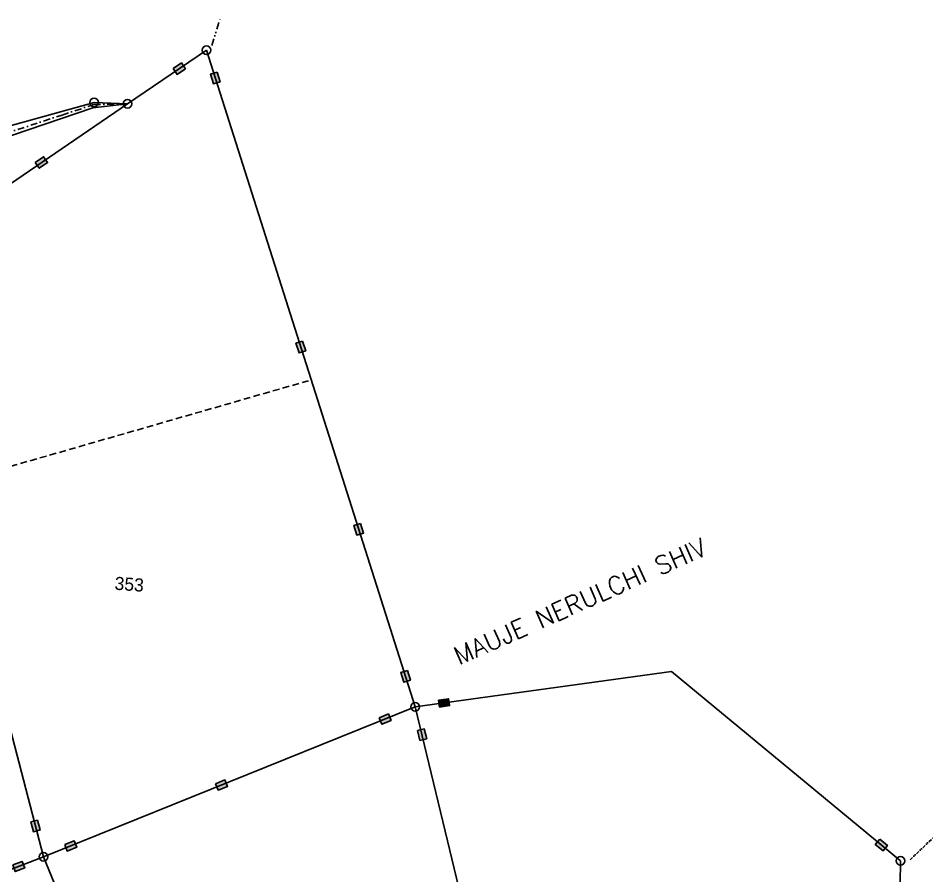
# Model space of a CAD drawing. Header units: metres. Extents: x 318079 to 324759, y 1863980 to 1868406.
# Drawn here: x 324032 to 324711, y 1867573 to 1868210 of the extents above; entities that cross this region are included whole.
import ezdxf

# ---------------------------------------------------------------- set-up
doc = ezdxf.new("R2010")
doc.units = ezdxf.units.M
for name, pattern in [('DASHDOT', [1, 0.5, -0.25, 0, -0.25]), ('DASHED', [0.75, 0.5, -0.25]), ('DIVIDE', [1.25, 0.5, -0.25, 0, -0.25, 0, -0.25])]:
    doc.linetypes.add(name, pattern=pattern)
for name, color, linetype in [('LINE_FOOTPATH', 1, 'DASHED'), ('POLY_PARCEL', 6, 'Continuous'), ('POLY_WATER', 4, 'Continuous'), ('TEXT_MAPOUT', 7, 'Continuous'), ('TEXT_PARCEL', 7, 'Continuous'), ('V_BOUND_LINE', 7, 'Continuous'), ('V_BOUND_STREAM_LINE', 7, 'DASHDOT'), ('V_DIVIDE_LINE', 7, 'DIVIDE')]:
    doc.layers.add(name, color=color, linetype=linetype)
doc.styles.get("Standard").update_dxf_attribs({"font": 'simplex.shx'})
doc.styles.add('TEXT_MAP', font='')
doc.styles.get('TEXT_MAP').set_extended_font_data('Kruti Dev 050')

msp = doc.modelspace()

# ---------------------------------------------------------------- hatches: boundary and pattern name
for points in [[(324156.26, 1868172.29), (324153.35, 1868176.59), (324147.14, 1868172.38), (324150.05, 1868168.09)], [(324177.11, 1868161.1), (324182.06, 1868162.67), (324179.78, 1868169.82), (324174.84, 1868168.25)], [(324053.93, 1868102.63), (324051.01, 1868106.91), (324044.81, 1868102.68), (324047.74, 1868098.4)], [(324240.65, 1867961.37), (324245.6, 1867962.94), (324243.32, 1867970.08), (324238.38, 1867968.51)], [(324283.68, 1867826.13), (324288.62, 1867827.7), (324286.35, 1867834.84), (324281.4, 1867833.27)], [(324318.4, 1867716.98), (324323.34, 1867718.55), (324321.07, 1867725.7), (324316.13, 1867724.12)], [(324352.38, 1867699.56), (324351.66, 1867704.69), (324344.24, 1867703.67), (324344.95, 1867698.53)], [(324308.99, 1867688.62), (324307.05, 1867693.43), (324300.1, 1867690.62), (324302.04, 1867685.81)], [(324330.42, 1867673.75), (324335.46, 1867674.99), (324333.66, 1867682.27), (324328.63, 1867681.03)], [(324187.56, 1867639.65), (324185.62, 1867644.46), (324178.67, 1867641.65), (324180.61, 1867636.84)], [(324043.44, 1867606.02), (324048.46, 1867607.32), (324046.57, 1867614.58), (324041.55, 1867613.27)], [(324075.55, 1867594.47), (324073.61, 1867599.28), (324066.66, 1867596.48), (324068.6, 1867591.67)], [(324674.23, 1867591.79), (324677.53, 1867595.78), (324671.75, 1867600.56), (324668.45, 1867596.56)], [(324036.96, 1867579.15), (324035.08, 1867583.99), (324028.09, 1867581.29), (324029.96, 1867576.45)]]:
    msp.add_hatch(color=256).paths.add_polyline_path(points)

# ---------------------------------------------------------------- linework, layer by layer
for points in [[(324147.14, 1868172.38), (324153.35, 1868176.59), (324156.26, 1868172.29), (324150.05, 1868168.09)], [(324179.78, 1868169.82), (324182.06, 1868162.67), (324177.11, 1868161.1), (324174.84, 1868168.25)], [(324044.81, 1868102.68), (324051.01, 1868106.91), (324053.93, 1868102.63), (324047.74, 1868098.4)], [(324243.32, 1867970.08), (324245.6, 1867962.94), (324240.65, 1867961.37), (324238.38, 1867968.51)], [(324286.35, 1867834.84), (324288.62, 1867827.7), (324283.68, 1867826.13), (324281.4, 1867833.27)], [(324321.07, 1867725.7), (324323.34, 1867718.55), (324318.4, 1867716.98), (324316.13, 1867724.12)], [(324344.24, 1867703.67), (324351.66, 1867704.69), (324352.38, 1867699.56), (324344.95, 1867698.53)], [(324300.1, 1867690.62), (324307.05, 1867693.43), (324308.99, 1867688.62), (324302.04, 1867685.81)], [(324333.66, 1867682.27), (324335.46, 1867674.99), (324330.42, 1867673.75), (324328.63, 1867681.03)], [(324178.67, 1867641.65), (324185.62, 1867644.46), (324187.56, 1867639.65), (324180.61, 1867636.84)], [(324046.57, 1867614.58), (324048.46, 1867607.32), (324043.44, 1867606.02), (324041.55, 1867613.27)], [(324066.66, 1867596.48), (324073.61, 1867599.28), (324075.55, 1867594.47), (324068.6, 1867591.67)], [(324671.75, 1867600.56), (324677.53, 1867595.78), (324674.23, 1867591.79), (324668.45, 1867596.56)], [(324028.09, 1867581.29), (324035.08, 1867583.99), (324036.96, 1867579.15), (324029.96, 1867576.45)]]:
    msp.add_lwpolyline(points, close=True)
for centre in [(324171.9, 1868186.04), (324088.44, 1868147.21), (324113.29, 1868146.28), (324326.95, 1867698.65), (324050.97, 1867587.36), (324687.26, 1867584.39)]:
    msp.add_circle(centre, 3.21)
at = {"layer": 'LINE_FOOTPATH', "ltscale": 10}
msp.add_line((323925.73, 1867848.22), (324250.16, 1867941.44), dxfattribs=at)
at = {"layer": 'POLY_PARCEL'}
for p, q in [((324113.29, 1868146.28), (323936.92, 1868025.9)), ((324002.91, 1867769.89), (324050.97, 1867587.36)), ((324050.97, 1867587.36), (324326.95, 1867698.65)), ((324326.95, 1867698.65), (324361.95, 1867553.79)), ((324050.97, 1867587.36), (323874.09, 1867518.94)), ((324063.53, 1867556.54), (324050.97, 1867587.36))]:
    msp.add_line(p, q, dxfattribs=at)
at = {"layer": 'POLY_WATER'}
for p, q in [((323901.19, 1868095.04), (324088.44, 1868147.21)), ((324087.56, 1868143.16), (324000.17, 1868113.52)), ((324113.29, 1868146.28), (324087.56, 1868143.16)), ((324088.44, 1868147.21), (324113.29, 1868146.28))]:
    msp.add_line(p, q, dxfattribs=at)
at = {"layer": 'V_BOUND_LINE'}
for p, q in [((324113.29, 1868146.28), (324171.9, 1868186.04)), ((324171.9, 1868186.04), (324326.95, 1867698.65)), ((324326.95, 1867698.65), (324517.08, 1867724.97)), ((324517.08, 1867724.97), (324687.26, 1867584.39)), ((324687.26, 1867584.39), (324686.95, 1867567.02))]:
    msp.add_line(p, q, dxfattribs=at)
at = {"layer": 'V_BOUND_STREAM_LINE', "ltscale": 10}
for p, q in [((324064.67, 1868137.92), (324088.19, 1868145.64)), ((324088.19, 1868145.64), (324113.29, 1868146.28)), ((323907.06, 1868086.25), (324064.67, 1868137.92))]:
    msp.add_line(p, q, dxfattribs=at)
at = {"layer": 'V_DIVIDE_LINE', "ltscale": 10}
msp.add_line((324175.81, 1868189.65), (324182.23, 1868209.73), dxfattribs=at)
at = {"layer": 'V_DIVIDE_LINE', "ltscale": 5}
msp.add_line((324694.34, 1867585.22), (324711.13, 1867601.22), dxfattribs=at)

# ---------------------------------------------------------------- texts
at = {"layer": 'TEXT_MAPOUT', "ltscale": 10}
msp.add_text('MAUJE NERULCHI SHIV', height=13.4685, rotation=24.04822, dxfattribs=at).set_placement((324359.41, 1867729.43))
at = {"layer": 'TEXT_PARCEL', "ltscale": 10, "style": 'TEXT_MAP'}
msp.add_text('353', height=9.697, rotation=355.78265, dxfattribs=at).set_placement((324103.47, 1867785.65))

doc.saveas('drawing.dxf')
